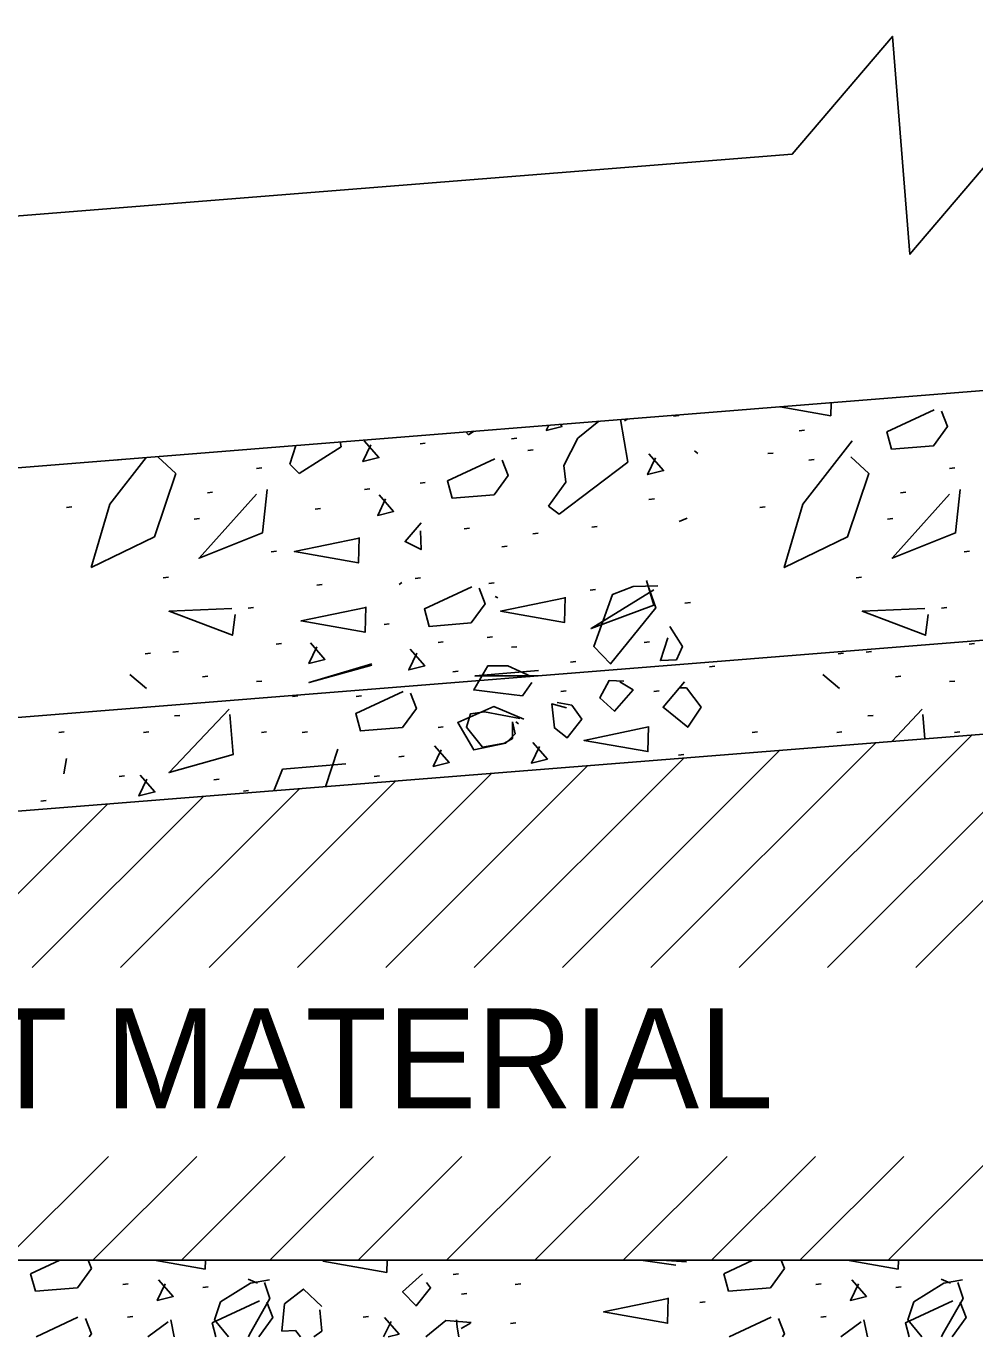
# Model space of a CAD drawing. Extents: x 1007 to 1035.5, y 1000.5 to 1021.5.
# Drawn here: x 1020.152 to 1022.05, y 1013.899 to 1016.521 of the extents above; entities that cross this region are included whole.
import ezdxf

# ---------------------------------------------------------------- set-up
doc = ezdxf.new("R2010")
doc.units = 0
doc.layers.add('Level 1', color=7, linetype='Continuous')

msp = doc.modelspace()

# ---------------------------------------------------------------- linework, layer by layer
at = {"layer": 'Level 1'}
for p, q in [((1024.7772, 1016.0087), (1016.7188, 1015.3641)), ((1024.7772, 1015.5088), (1016.7188, 1014.8641)), ((1024.7772, 1015.3212), (1016.7188, 1014.6766)), ((1021.9323, 1014.6372), (1022.4283, 1015.1333)), ((1021.5788, 1014.6372), (1022.0441, 1015.1025)), ((1021.7554, 1014.6372), (1022.2361, 1015.1178)), ((1021.4019, 1014.6372), (1021.8519, 1015.0872)), ((1021.0484, 1014.6372), (1021.4677, 1015.0564)), ((1021.2251, 1014.6372), (1021.6597, 1015.0718)), ((1020.6948, 1014.6372), (1021.0833, 1015.0257)), ((1020.8716, 1014.6372), (1021.2754, 1015.041)), ((1020.3413, 1014.6372), (1020.699, 1014.9949)), ((1020.5181, 1014.6372), (1020.8913, 1015.0103)), ((1020.1644, 1014.6372), (1020.5068, 1014.9796)), ((1019.9878, 1014.6372), (1020.3148, 1014.9642)), ((1020.1092, 1014.0516), (1020.317, 1014.2594)), ((1020.286, 1014.0516), (1020.4938, 1014.2594)), ((1020.4628, 1014.0516), (1020.6707, 1014.2594)), ((1020.6395, 1014.0516), (1020.8473, 1014.2594)), ((1020.8163, 1014.0516), (1021.0242, 1014.2594)), ((1020.9932, 1014.0516), (1021.201, 1014.2594)), ((1021.1698, 1014.0516), (1021.3777, 1014.2594)), ((1021.3467, 1014.0516), (1021.5545, 1014.2594)), ((1021.5235, 1014.0516), (1021.7313, 1014.2594)), ((1021.7002, 1014.0516), (1021.908, 1014.2594)), ((1021.877, 1014.0516), (1022.0848, 1014.2594)), ((1016.7188, 1014.0516), (1024.7772, 1014.0516))]:
    msp.add_line(p, q, dxfattribs=at)
for points in [[(1024.8823, 1016.5208), (1022.1209, 1016.2999), (1021.9204, 1016.0644), (1021.8855, 1016.5004), (1021.6849, 1016.265), (1020.6718, 1016.1839)], [(1020.6718, 1016.1839), (1018.8125, 1016.0353), (1018.612, 1015.7998), (1018.5771, 1016.2358), (1018.3765, 1016.0003), (1016.7188, 1015.8677)], [(1021.6604, 1015.7593), (1021.7619, 1015.7414)], [(1021.7619, 1015.7414), (1021.7626, 1015.7675)], [(1021.2979, 1015.7303), (1021.2558, 1015.6963)], [(1021.3412, 1015.7337), (1021.3411, 1015.7338)], [(1021.3558, 1015.6483), (1021.3412, 1015.7337)], [(1021.3492, 1015.731), (1021.3562, 1015.735)], [(1021.4581, 1015.7421), (1021.4474, 1015.7408)], [(1021.9689, 1015.7535), (1021.8743, 1015.7094), (1021.8836, 1015.6748), (1021.9676, 1015.6814), (1021.9956, 1015.7201), (1021.9836, 1015.7508)], [(1021.032, 1015.7091), (1021.0371, 1015.703)], [(1021.0371, 1015.703), (1021.0478, 1015.7103)], [(1021.1976, 1015.7223), (1021.1926, 1015.7119)], [(1021.1926, 1015.7119), (1021.2246, 1015.7199)], [(1021.2246, 1015.7199), (1021.2208, 1015.7242)], [(1021.7091, 1015.7126), (1021.6984, 1015.7113)], [(1020.6916, 1015.6818), (1020.6797, 1015.6443)], [(1020.6983, 1015.6257), (1020.7824, 1015.679)], [(1020.7824, 1015.679), (1020.7803, 1015.6889)], [(1020.842, 1015.6831), (1020.826, 1015.6498), (1020.8581, 1015.6578), (1020.8287, 1015.6911)], [(1020.9508, 1015.6864), (1020.9402, 1015.6851)], [(1021.1341, 1015.6963), (1021.1234, 1015.6949)], [(1021.2558, 1015.6963), (1021.2278, 1015.6417)], [(1021.8049, 1015.691), (1021.7063, 1015.5643), (1021.6688, 1015.4376), (1021.7956, 1015.4989), (1021.8383, 1015.6257), (1021.8023, 1015.659)], [(1020.3927, 1015.6579), (1020.3197, 1015.5643)], [(1020.3422, 1015.6538), (1020.3315, 1015.6524)], [(1020.4517, 1015.6257), (1020.4157, 1015.659)], [(1021.0896, 1015.6553), (1020.9949, 1015.6113), (1021.0043, 1015.5766), (1021.0883, 1015.5833), (1021.1163, 1015.6219), (1021.1043, 1015.6527)], [(1021.1668, 1015.6733), (1021.1562, 1015.672)], [(1021.4114, 1015.6569), (1021.3954, 1015.6236), (1021.4274, 1015.6316), (1021.3981, 1015.6649)], [(1021.4958, 1015.6657), (1021.4892, 1015.671)], [(1021.6469, 1015.6668), (1021.6363, 1015.6655)], [(1021.7288, 1015.6538), (1021.7181, 1015.6524)], [(1020.409, 1015.4989), (1020.4517, 1015.6257)], [(1020.6236, 1015.6373), (1020.6129, 1015.636)], [(1020.6797, 1015.6443), (1020.6983, 1015.6257)], [(1021.2185, 1015.5443), (1021.3558, 1015.6483)], [(1021.2278, 1015.6417), (1021.2318, 1015.6083)], [(1022.0102, 1015.6373), (1021.9995, 1015.636)], [(1020.9508, 1015.6079), (1020.9402, 1015.6066)], [(1021.2318, 1015.6083), (1021.1972, 1015.5603)], [(1020.613, 1015.5843), (1020.4983, 1015.4563), (1020.625, 1015.5069), (1020.6343, 1015.5937)], [(1020.5254, 1015.5883), (1020.5148, 1015.5869)], [(1020.8396, 1015.5948), (1020.8289, 1015.5935)], [(1020.8715, 1015.5751), (1020.8555, 1015.5418), (1020.8875, 1015.5498), (1020.8582, 1015.5831)], [(1021.409, 1015.5752), (1021.3983, 1015.5738)], [(1021.9996, 1015.5843), (1021.8849, 1015.4563), (1022.0116, 1015.5069), (1022.0209, 1015.5937)], [(1021.912, 1015.5883), (1021.9013, 1015.5869)], [(1020.244, 1015.5588), (1020.2333, 1015.5575)], [(1020.3197, 1015.5643), (1020.2823, 1015.4376)], [(1020.7414, 1015.5555), (1020.7308, 1015.5542)], [(1021.1972, 1015.5603), (1021.2185, 1015.5443)], [(1021.6306, 1015.5588), (1021.6199, 1015.5575)], [(1020.4993, 1015.5359), (1020.4886, 1015.5346)], [(1020.9424, 1015.5269), (1020.9104, 1015.4896), (1020.9424, 1015.4736), (1020.9411, 1015.5109)], [(1021.2944, 1015.5195), (1021.2838, 1015.5182)], [(1021.4745, 1015.5363), (1021.4585, 1015.5296)], [(1021.8858, 1015.5359), (1021.8752, 1015.5346)], [(1020.2823, 1015.4376), (1020.409, 1015.4989)], [(1020.8184, 1015.4963), (1020.689, 1015.4696), (1020.8171, 1015.4469), (1020.8184, 1015.4976)], [(1021.0392, 1015.5163), (1021.0285, 1015.5149)], [(1021.1767, 1015.5064), (1021.166, 1015.5051)], [(1020.6531, 1015.4704), (1020.6424, 1015.4691)], [(1021.1145, 1015.4803), (1021.1038, 1015.4789)], [(1022.0397, 1015.4704), (1022.029, 1015.4691)], [(1020.4371, 1015.4181), (1020.4264, 1015.4168)], [(1020.941, 1015.4168), (1020.9303, 1015.4154)], [(1021.8237, 1015.4181), (1021.813, 1015.4168)], [(1020.7447, 1015.4037), (1020.734, 1015.4023)], [(1020.9038, 1015.4074), (1020.8984, 1015.4034)], [(1021.0438, 1015.3988), (1020.9491, 1015.3547), (1020.9584, 1015.32), (1021.0424, 1015.3267), (1021.0704, 1015.3653), (1021.0584, 1015.3961)], [(1021.0883, 1015.4069), (1021.0776, 1015.4056)], [(1021.2912, 1015.3938), (1021.2805, 1015.3925)], [(1021.4078, 1015.3928), (1021.2825, 1015.3154), (1021.4078, 1015.3621), (1021.3932, 1015.4114)], [(1021.4158, 1015.4008), (1021.3665, 1015.3994), (1021.3252, 1015.3834), (1021.2878, 1015.2794), (1021.3212, 1015.2448), (1021.4118, 1015.3568), (1021.3958, 1015.4021)], [(1021.0958, 1015.3768), (1021.0904, 1015.3794)], [(1021.2308, 1015.3772), (1021.1013, 1015.3505), (1021.2294, 1015.3278), (1021.2308, 1015.3785)], [(1021.481, 1015.3677), (1021.4703, 1015.3663)], [(1020.5637, 1015.3554), (1020.4383, 1015.3501), (1020.565, 1015.3021), (1020.5703, 1015.3434)], [(1020.6073, 1015.3578), (1020.5966, 1015.3565)], [(1020.8315, 1015.3575), (1020.7022, 1015.3308), (1020.8302, 1015.3082), (1020.8315, 1015.3588)], [(1021.9503, 1015.3554), (1021.8249, 1015.3501), (1021.9516, 1015.3021), (1021.9569, 1015.3434)], [(1021.9938, 1015.3578), (1021.9832, 1015.3565)], [(1020.8788, 1015.3252), (1020.8682, 1015.3238)], [(1021.4358, 1015.2968), (1021.4212, 1015.2514), (1021.4532, 1015.2528), (1021.4652, 1015.2794), (1021.4398, 1015.3194)], [(1020.6628, 1015.2858), (1020.6522, 1015.2845)], [(1020.7341, 1015.2793), (1020.7181, 1015.2459), (1020.7501, 1015.2539), (1020.7208, 1015.2873)], [(1020.9868, 1015.2892), (1020.9762, 1015.2878)], [(1021.085, 1015.299), (1021.0743, 1015.2977)], [(1021.3992, 1015.2892), (1021.3885, 1015.2878)], [(1022.0494, 1015.2858), (1022.0388, 1015.2845)], [(1020.4011, 1015.2663), (1020.3904, 1015.2649)], [(1020.4568, 1015.2695), (1020.446, 1015.2682)], [(1020.9337, 1015.2662), (1020.9177, 1015.2328), (1020.9497, 1015.2408), (1020.9203, 1015.2742)], [(1021.1341, 1015.2793), (1021.1234, 1015.278)], [(1021.7877, 1015.2663), (1021.777, 1015.2649)], [(1021.8433, 1015.2695), (1021.8326, 1015.2682)], [(1020.8438, 1015.2448), (1020.7184, 1015.2074), (1020.8438, 1015.2421)], [(1021.1625, 1015.2194), (1021.1158, 1015.2408), (1021.0758, 1015.2408), (1021.0478, 1015.1928), (1021.1011, 1015.1861), (1021.1452, 1015.1808), (1021.1638, 1015.2074)], [(1021.1772, 1015.2314), (1021.0504, 1015.2208), (1021.1758, 1015.2208)], [(1021.2519, 1015.2498), (1021.2413, 1015.2485)], [(1021.5301, 1015.2401), (1021.5194, 1015.2388)], [(1020.393, 1015.1954), (1020.3597, 1015.2234)], [(1020.5156, 1015.2204), (1020.5049, 1015.2191)], [(1020.6236, 1015.2106), (1020.6129, 1015.2093)], [(1021.0163, 1015.2303), (1021.0056, 1015.2289)], [(1021.3478, 1015.2101), (1021.3185, 1015.2114), (1021.2998, 1015.1768), (1021.3292, 1015.1501), (1021.3665, 1015.1928), (1021.3398, 1015.2088)], [(1021.4692, 1015.2088), (1021.4265, 1015.1581), (1021.4758, 1015.1181), (1021.5025, 1015.1581), (1021.4732, 1015.1968), (1021.4585, 1015.1968)], [(1021.7796, 1015.1954), (1021.7463, 1015.2234)], [(1021.9022, 1015.2204), (1021.8915, 1015.2191)], [(1022.0102, 1015.2106), (1021.9995, 1015.2093)], [(1020.6956, 1015.1812), (1020.6849, 1015.1798)], [(1020.9063, 1015.1893), (1020.8117, 1015.1453), (1020.821, 1015.1106), (1020.905, 1015.1173), (1020.933, 1015.1559), (1020.921, 1015.1866)], [(1020.8233, 1015.1812), (1020.8126, 1015.1798)], [(1021.2323, 1015.191), (1021.2216, 1015.1897)], [(1021.4188, 1015.191), (1021.4082, 1015.1897)], [(1020.5583, 1015.1541), (1020.4383, 1015.0273), (1020.5663, 1015.0634), (1020.5597, 1015.1434)], [(1021.1478, 1015.1341), (1021.0878, 1015.1594), (1021.0158, 1015.1274), (1021.0478, 1015.0728), (1021.1118, 1015.0861), (1021.1305, 1015.1048), (1021.1252, 1015.1288)], [(1021.2332, 1015.1568), (1021.2038, 1015.1648), (1021.2092, 1015.1168), (1021.2345, 1015.0968), (1021.2638, 1015.1341), (1021.2438, 1015.1621), (1021.2145, 1015.1674)], [(1021.9449, 1015.1541), (1021.884, 1015.0898)], [(1020.46, 1015.1419), (1020.4493, 1015.1406)], [(1021.1398, 1015.1354), (1021.0691, 1015.1488), (1021.0411, 1015.1448), (1021.0331, 1015.1181), (1021.0651, 1015.0781), (1021.1092, 1015.0861), (1021.1252, 1015.0954), (1021.1252, 1015.1288)], [(1021.1318, 1015.1288), (1021.1372, 1015.1248)], [(1021.8466, 1015.1419), (1021.8359, 1015.1406)], [(1021.9503, 1015.0951), (1021.9463, 1015.1434)], [(1020.2286, 1015.1092), (1020.2179, 1015.1078)], [(1020.3978, 1015.1092), (1020.3872, 1015.1078)], [(1020.6334, 1015.1092), (1020.6228, 1015.1078)], [(1020.7153, 1015.1092), (1020.7046, 1015.1078)], [(1020.9868, 1015.119), (1020.9762, 1015.1177)], [(1021.3976, 1015.1186), (1021.2683, 1015.0919), (1021.3963, 1015.0693), (1021.3976, 1015.1199)], [(1021.6152, 1015.1092), (1021.6045, 1015.1078)], [(1021.7844, 1015.1092), (1021.7738, 1015.1078)], [(1022.02, 1015.1092), (1022.0093, 1015.1078)], [(1020.7513, 1014.9992), (1020.7758, 1015.0741)], [(1020.9828, 1015.0731), (1020.9668, 1015.0398), (1020.9988, 1015.0478), (1020.9694, 1015.0811)], [(1021.1791, 1015.0796), (1021.1631, 1015.0463), (1021.1951, 1015.0543), (1021.1658, 1015.0876)], [(1020.228, 1015.0247), (1020.2333, 1015.0554)], [(1020.9083, 1015.0601), (1020.8977, 1015.0588)], [(1021.4679, 1015.0633), (1021.4573, 1015.062)], [(1020.3488, 1015.0208), (1020.3381, 1015.0195)], [(1020.3938, 1015.0142), (1020.3778, 1014.9808), (1020.4098, 1014.9888), (1020.3804, 1015.0222)], [(1020.665, 1015.034), (1020.6476, 1014.9909)], [(1020.7918, 1015.0448), (1020.665, 1015.034)], [(1020.8593, 1015.0208), (1020.8485, 1015.0195)], [(1020.5385, 1015.0143), (1020.5278, 1015.0129)], [(1020.1926, 1014.9718), (1020.1819, 1014.9704)], [(1020.5974, 1014.9913), (1020.5868, 1014.99)], [(1020.2198, 1014.0516), (1020.1613, 1014.0244)], [(1020.2827, 1014.0351), (1020.2763, 1014.0516)], [(1020.4083, 1014.0516), (1020.5103, 1014.0335)], [(1020.5103, 1014.0335), (1020.5108, 1014.0516)], [(1020.7548, 1014.0516), (1020.7456, 1014.0497)], [(1020.8736, 1014.027), (1020.8742, 1014.0516)], [(1021.3821, 1014.0516), (1021.4519, 1014.0418)], [(1021.4733, 1014.0484), (1021.4236, 1014.0516)], [(1021.6063, 1014.0516), (1021.5479, 1014.0244)], [(1021.6693, 1014.0351), (1021.6628, 1014.0516)], [(1021.7948, 1014.0516), (1021.8969, 1014.0335)], [(1021.8969, 1014.0335), (1021.8973, 1014.0516)], [(1020.1613, 1014.0244), (1020.1707, 1013.9898)], [(1020.2547, 1013.9964), (1020.2827, 1014.0351)], [(1020.7456, 1014.0497), (1020.8736, 1014.027)], [(1020.9455, 1014.0244), (1020.9055, 1013.9884), (1020.9322, 1013.9604), (1020.9615, 1013.9964), (1020.9535, 1014.0071)], [(1021.0172, 1014.0243), (1021.0065, 1014.023)], [(1021.5479, 1014.0244), (1021.5573, 1013.9898)], [(1021.6413, 1013.9964), (1021.6693, 1014.0351)], [(1020.3562, 1014.0047), (1020.3455, 1014.0033)], [(1020.4306, 1014.0046), (1020.4146, 1013.9713), (1020.4467, 1013.9793), (1020.4173, 1014.0126)], [(1020.5165, 1013.9982), (1020.5058, 1013.9968)], [(1020.6388, 1014.0124), (1020.6014, 1014.0058), (1020.5414, 1013.9684), (1020.5294, 1013.9324), (1020.5573, 1013.8985)], [(1020.5961, 1014.0138), (1020.6148, 1014.0058)], [(1020.5968, 1013.8985), (1020.5988, 1013.9031), (1020.6401, 1013.9751), (1020.6294, 1014.0071)], [(1021.1416, 1014.0047), (1021.1309, 1014.0033)], [(1021.7428, 1014.0047), (1021.7321, 1014.0033)], [(1021.8172, 1014.0046), (1021.8012, 1013.9713), (1021.8333, 1013.9793), (1021.8038, 1014.0126)], [(1021.9031, 1013.9982), (1021.8924, 1013.9968)], [(1022.0253, 1014.0124), (1021.988, 1014.0058), (1021.928, 1013.9684), (1021.916, 1013.9324), (1021.9438, 1013.8985)], [(1021.9827, 1014.0138), (1022.0013, 1014.0058)], [(1021.9834, 1013.8985), (1021.9853, 1013.9031), (1022.0267, 1013.9751), (1022.016, 1014.0071)], [(1020.1707, 1013.9898), (1020.2547, 1013.9964)], [(1020.7441, 1013.9591), (1020.7068, 1013.9938), (1020.6694, 1013.9644), (1020.6641, 1013.9098), (1020.6908, 1013.9111), (1020.7012, 1013.8985)], [(1021.0336, 1013.9851), (1021.0229, 1013.9838)], [(1021.4369, 1013.9749), (1021.3075, 1013.9482), (1021.4356, 1013.9255), (1021.4369, 1013.9763)], [(1021.5573, 1013.9898), (1021.6413, 1013.9964)], [(1020.6193, 1013.9703), (1020.5246, 1013.9263), (1020.532, 1013.8985)], [(1020.6181, 1013.8985), (1020.6459, 1013.9369), (1020.6339, 1013.9676)], [(1020.7275, 1013.8985), (1020.7441, 1013.9098), (1020.7401, 1013.9524)], [(1021.5104, 1013.9687), (1021.4998, 1013.9673)], [(1022.0058, 1013.9703), (1021.9112, 1013.9263), (1021.9186, 1013.8985)], [(1022.0047, 1013.8985), (1022.0325, 1013.9369), (1022.0205, 1013.9676)], [(1020.256, 1013.9376), (1020.172, 1013.8985)], [(1020.2785, 1013.8985), (1020.2827, 1013.9042), (1020.2707, 1013.9349)], [(1020.366, 1013.9393), (1020.3553, 1013.9379)], [(1020.4361, 1013.9284), (1020.3956, 1013.8985)], [(1020.4486, 1013.8985), (1020.4414, 1013.9324)], [(1020.8373, 1013.9393), (1020.8266, 1013.9379)], [(1020.8823, 1013.9293), (1020.8674, 1013.8985)], [(1020.8763, 1013.8985), (1020.8983, 1013.904), (1020.8689, 1013.9373)], [(1021.0428, 1013.9271), (1020.9922, 1013.9311), (1020.9518, 1013.8985)], [(1021.0181, 1013.8985), (1021.0148, 1013.9178), (1021.0135, 1013.9324)], [(1021.0228, 1013.9151), (1021.0415, 1013.9258)], [(1021.1318, 1013.9262), (1021.1211, 1013.9248)], [(1021.6426, 1013.9376), (1021.5586, 1013.8985)], [(1021.6651, 1013.8985), (1021.6693, 1013.9042), (1021.6573, 1013.9349)], [(1021.7526, 1013.9393), (1021.7419, 1013.9379)], [(1021.8227, 1013.9284), (1021.7822, 1013.8985)], [(1021.8352, 1013.8985), (1021.828, 1013.9324)]]:
    msp.add_lwpolyline(points, dxfattribs=at)

# ---------------------------------------------------------------- texts
msp.add_text('ASPHALT MATERIAL', height=0.2, dxfattribs=at).set_placement((1019.0168, 1014.3554))

doc.saveas('drawing.dxf')
